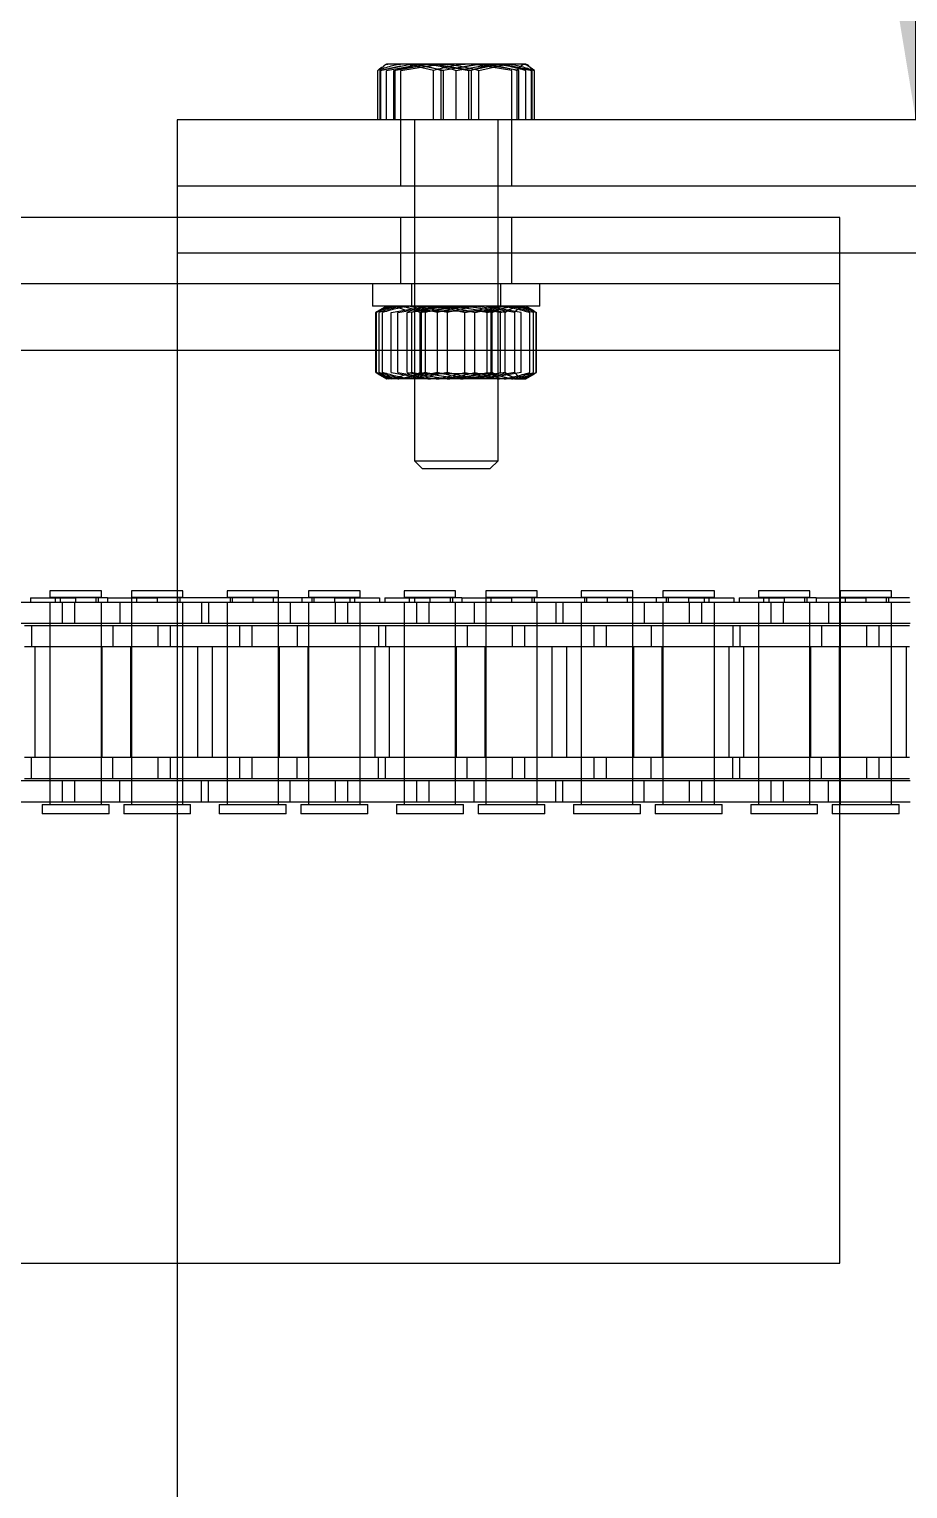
# Model space of a CAD drawing. Header units: metres. Extents: x 0 to 21025, y 0 to 14850.
# Drawn here: x 5477.4 to 5540.4, y 9245 to 9349.7 of the extents above; entities that cross this region are included whole.
import ezdxf

# ---------------------------------------------------------------- set-up
doc = ezdxf.new("R2010")
doc.units = ezdxf.units.M
doc.header["$LTSCALE"] = 25
doc.linetypes.add('HIDDEN2', pattern=[4.7625, 3.175, -1.5875])
for name, color, linetype in [('SDM', 7, 'Continuous'), ('SL4', 4, 'Continuous'), ('ST1', 7, 'HIDDEN2')]:
    doc.layers.add(name, color=color, linetype=linetype)
doc.styles.add('ROMANS', font='ROMANS.SHX')
doc.dimstyles.new('25___1-25', dxfattribs={"dimscale": 25, "dimtxt": 2.5, "dimasz": 2, "dimexe": 1.5, "dimexo": 1, "dimgap": 0.5, "dimtad": 1, "dimzin": 12, "dimtxsty": 'ROMANS', "dimcen": 0, "dimclrd": 256, "dimclre": 256, "dimclrt": 3, "dimazin": 3, "dimtfac": 1, "dimtmove": 0, "dimatfit": 0, "dimfxl": 1, "dimlwd": -1, "dimlwe": -1, "dimarcsym": 0})

msp = doc.modelspace()

# ---------------------------------------------------------------- linework, layer by layer
at = {"layer": 'SL4'}
for p, q in [((5502.559, 9346.699), (5504.742, 9347.146)), ((5503.014, 9347.146), (5502.801, 9347.023)), ((5509.652, 9347.146), (5504.742, 9347.146)), ((5506.925, 9346.699), (5509.652, 9347.146)), ((5512.924, 9347.146), (5509.652, 9347.146)), ((5513.106, 9347.093), (5513.014, 9347.146)), ((5502.402, 9346.699), (5502.523, 9346.814)), ((5502.402, 9343.146), (5502.402, 9346.699)), ((5502.559, 9343.146), (5502.559, 9346.699)), ((5506.925, 9343.146), (5506.925, 9346.699)), ((5512.38, 9343.146), (5512.38, 9346.699)), ((5513.437, 9346.745), (5513.627, 9346.699)), ((5513.469, 9343.146), (5513.469, 9346.699)), ((5513.627, 9346.699), (5513.484, 9346.795)), ((5513.627, 9343.146), (5513.627, 9346.699)), ((5488.014, 9343.146), (5488.014, 9338.384)), ((5588.014, 9343.146), (5488.014, 9343.146)), ((5588.014, 9338.384), (5488.014, 9338.384)), ((5488.014, 9338.384), (5488.014, 9336.149)), ((5505.014, 9338.384), (5505.014, 9336.149)), ((5511.014, 9336.149), (5511.014, 9338.384)), ((5535.514, 9336.149), (4210.539, 9336.149)), ((5535.514, 9326.624), (5535.514, 9336.149)), ((5535.514, 9333.621), (5540.514, 9333.621)), ((4210.539, 9326.624), (5535.514, 9326.624)), ((5535.514, 9261.149), (5535.514, 9326.624)), ((5535.532, 9309.384), (5535.532, 9308.91)), ((5539.222, 9309.384), (5535.532, 9309.384)), ((5539.222, 9308.91), (5539.222, 9309.384)), ((5535.532, 9308.91), (5539.222, 9308.91)), ((5535.532, 9308.873), (5537.377, 9308.873)), ((5540.552, 9308.541), (5535.532, 9308.541)), ((5535.901, 9308.91), (5535.901, 9308.873)), ((5537.377, 9308.873), (5537.377, 9308.541)), ((5540.514, 9308.873), (5537.377, 9308.873)), ((5538.853, 9308.873), (5538.853, 9308.91)), ((5540.552, 9307.021), (5535.514, 9307.021)), ((5540.514, 9306.869), (5535.514, 9306.869)), ((5535.532, 9307.021), (5535.532, 9306.869)), ((5539.222, 9306.869), (5539.222, 9307.021)), ((5540.514, 9305.349), (5535.514, 9305.349)), ((5540.514, 9297.419), (5535.514, 9297.419)), ((5540.514, 9295.899), (5535.514, 9295.899)), ((5540.552, 9295.747), (5535.514, 9295.747)), ((5535.532, 9295.899), (5535.532, 9295.747)), ((5539.222, 9295.747), (5539.222, 9295.899)), ((5540.552, 9294.227), (5535.514, 9294.227)), ((5535.514, 9294.042), (5539.775, 9294.042)), ((5535.532, 9294.227), (5535.532, 9294.042)), ((5539.222, 9294.042), (5539.222, 9294.227)), ((5539.775, 9293.384), (5539.775, 9294.042)), ((5539.775, 9293.384), (5535.514, 9293.384)), ((4210.539, 9261.149), (5535.514, 9261.149)), ((5488.014, 9261.149), (5488.014, 9121.619))]:
    msp.add_line(p, q, dxfattribs=at)
for points, knots in [([(5504.742, 9347.146), (5504.794, 9347.146), (5505.531, 9347.139), (5506.253, 9346.911), (5506.925, 9346.699)], [0, 0, 0, 0, 0.0702006, 1, 1, 1, 1]), ([(5509.652, 9347.146), (5509.717, 9347.146), (5510.638, 9347.139), (5511.54, 9346.911), (5512.38, 9346.699)], [0, 0, 0, 0, 0.0702006, 1, 1, 1, 1]), ([(5512.38, 9346.699), (5512.518, 9346.882), (5512.697, 9347.12), (5512.882, 9347.141), (5512.924, 9347.146)], [0, 0, 0, 0, 0.7681507, 1, 1, 1, 1]), ([(5512.924, 9347.146), (5513.07, 9347.09), (5513.254, 9347.018), (5513.432, 9346.755), (5513.469, 9346.699)], [0, 0, 0, 0, 0.7889992, 1, 1, 1, 1])]:
    msp.add_open_spline(points, degree=3, knots=knots, dxfattribs=at)
at = {"layer": 'ST1'}
for p, q in [((5504.009, 9346.996), (5502.62, 9346.699)), ((5503.014, 9346.699), (5505.514, 9347.146)), ((5503.014, 9347.146), (5503.104, 9347.146)), ((5504.742, 9347.146), (5503.023, 9347.146)), ((5503.535, 9346.699), (5505.581, 9347.038)), ((5504.035, 9346.699), (5506.842, 9347.146)), ((5506.38, 9346.699), (5504.391, 9347.146)), ((5507.099, 9346.699), (5505.158, 9347.086)), ((5509.104, 9346.699), (5506.376, 9347.146)), ((5506.824, 9347.073), (5508.93, 9346.699)), ((5509.205, 9347.073), (5507.099, 9346.699)), ((5508.014, 9346.699), (5510.514, 9347.146)), ((5508.93, 9346.699), (5510.87, 9347.086)), ((5511.993, 9346.699), (5509.187, 9347.146)), ((5509.648, 9346.699), (5511.637, 9347.146)), ((5512.493, 9346.699), (5510.447, 9347.038)), ((5513.469, 9346.699), (5511.286, 9347.146)), ((5512.019, 9346.996), (5513.409, 9346.699)), ((5513.014, 9347.146), (5512.924, 9347.146)), ((5513.058, 9347.12), (5512.951, 9347.146)), ((5513.227, 9347.023), (5513.106, 9347.093)), ((5513.484, 9346.795), (5513.217, 9346.975)), ((5502.62, 9343.146), (5502.62, 9346.699)), ((5503.014, 9343.146), (5503.014, 9346.699)), ((5503.535, 9343.146), (5503.535, 9346.699)), ((5503.649, 9343.146), (5503.649, 9346.699)), ((5504.035, 9343.146), (5504.035, 9346.699)), ((5506.38, 9343.146), (5506.38, 9346.699)), ((5507.099, 9343.146), (5507.099, 9346.699)), ((5508.014, 9343.146), (5508.014, 9346.699)), ((5508.93, 9343.146), (5508.93, 9346.699)), ((5509.104, 9343.146), (5509.104, 9346.699)), ((5509.648, 9343.146), (5509.648, 9346.699)), ((5511.993, 9343.146), (5511.993, 9346.699)), ((5512.493, 9343.146), (5512.493, 9346.699)), ((5513.014, 9343.146), (5513.014, 9346.699)), ((5513.409, 9343.146), (5513.409, 9346.699)), ((5504.014, 9343.146), (5504.014, 9338.384)), ((5505.014, 9343.146), (5505.014, 9338.384)), ((5511.014, 9338.384), (5511.014, 9343.146)), ((5512.014, 9338.384), (5512.014, 9343.146)), ((5488.014, 9336.149), (5488.014, 9333.621)), ((5504.014, 9336.149), (5504.014, 9331.386)), ((5505.014, 9336.149), (5505.014, 9318.701)), ((5511.014, 9318.701), (5511.014, 9336.149)), ((5512.014, 9331.386), (5512.014, 9336.149)), ((5488.014, 9333.621), (5588.014, 9333.621)), ((5488.014, 9333.621), (5488.014, 9261.149)), ((5488.014, 9333.621), (5535.514, 9333.621)), ((5535.514, 9331.386), (4210.539, 9331.386)), ((5502.014, 9331.386), (5502.014, 9329.786)), ((5504.814, 9331.386), (5504.814, 9329.786)), ((5511.214, 9329.786), (5511.214, 9331.386)), ((5514.014, 9329.786), (5514.014, 9331.386)), ((5514.014, 9329.786), (5502.014, 9329.786)), ((5502.251, 9325.033), (5502.251, 9329.339)), ((5502.29, 9325.033), (5502.29, 9329.339)), ((5503.014, 9329.786), (5502.403, 9329.433)), ((5502.481, 9325.033), (5502.481, 9329.339)), ((5502.736, 9325.033), (5502.736, 9329.339)), ((5503.348, 9329.339), (5505.987, 9329.786)), ((5503.348, 9325.033), (5503.348, 9329.339)), ((5504.836, 9329.339), (5503.543, 9329.786)), ((5503.819, 9329.339), (5506.586, 9329.786)), ((5503.819, 9325.033), (5503.819, 9329.339)), ((5505.803, 9329.339), (5504.046, 9329.786)), ((5504.501, 9329.339), (5507.363, 9329.786)), ((5504.501, 9325.033), (5504.501, 9329.339)), ((5506.676, 9329.339), (5504.579, 9329.786)), ((5504.836, 9325.033), (5504.836, 9329.339)), ((5505.014, 9329.786), (5505.514, 9329.436)), ((5507.402, 9329.339), (5505.069, 9329.786)), ((5505.429, 9329.339), (5508.311, 9329.786)), ((5505.429, 9325.033), (5505.429, 9329.339)), ((5510.101, 9329.436), (5505.514, 9329.436)), ((5505.514, 9329.436), (5505.514, 9324.962)), ((5505.803, 9325.033), (5505.803, 9329.339)), ((5506.676, 9325.033), (5506.676, 9329.339)), ((5507.402, 9325.033), (5507.402, 9329.339)), ((5510.599, 9329.339), (5507.718, 9329.786)), ((5508.626, 9329.339), (5510.959, 9329.786)), ((5508.626, 9325.033), (5508.626, 9329.339)), ((5511.527, 9329.339), (5508.665, 9329.786)), ((5509.352, 9329.339), (5511.45, 9329.786)), ((5509.352, 9325.033), (5509.352, 9329.339)), ((5512.209, 9329.339), (5509.443, 9329.786)), ((5512.68, 9329.339), (5510.041, 9329.786)), ((5510.514, 9329.436), (5510.101, 9329.436)), ((5510.226, 9329.339), (5511.982, 9329.786)), ((5510.226, 9325.033), (5510.226, 9329.339)), ((5510.514, 9329.436), (5511.014, 9329.786)), ((5510.514, 9324.962), (5510.514, 9329.436)), ((5510.599, 9325.033), (5510.599, 9329.339)), ((5511.192, 9329.339), (5512.485, 9329.786)), ((5511.192, 9325.033), (5511.192, 9329.339)), ((5511.527, 9325.033), (5511.527, 9329.339)), ((5512.209, 9325.033), (5512.209, 9329.339)), ((5512.68, 9325.033), (5512.68, 9329.339)), ((5513.625, 9329.433), (5513.014, 9329.786)), ((5513.292, 9325.033), (5513.292, 9329.339)), ((5513.547, 9325.033), (5513.547, 9329.339)), ((5513.739, 9325.033), (5513.739, 9329.339)), ((5513.777, 9325.033), (5513.777, 9329.339)), ((4210.539, 9326.624), (5535.514, 9326.624)), ((5503.348, 9325.033), (5505.987, 9324.586)), ((5504.836, 9325.033), (5503.543, 9324.586)), ((5503.819, 9325.033), (5506.586, 9324.586)), ((5505.803, 9325.033), (5504.046, 9324.586)), ((5504.501, 9325.033), (5507.363, 9324.586)), ((5506.676, 9325.033), (5504.579, 9324.586)), ((5507.402, 9325.033), (5505.069, 9324.586)), ((5505.429, 9325.033), (5508.311, 9324.586)), ((5510.599, 9325.033), (5507.718, 9324.586)), ((5508.626, 9325.033), (5510.959, 9324.586)), ((5511.527, 9325.033), (5508.665, 9324.586)), ((5509.352, 9325.033), (5511.45, 9324.586)), ((5512.209, 9325.033), (5509.443, 9324.586)), ((5512.68, 9325.033), (5510.041, 9324.586)), ((5510.226, 9325.033), (5511.982, 9324.586)), ((5511.192, 9325.033), (5512.485, 9324.586)), ((5513.608, 9324.97), (5513.777, 9325.033)), ((5502.403, 9324.939), (5503.014, 9324.586)), ((5502.599, 9324.834), (5503.396, 9324.586)), ((5502.88, 9324.725), (5503.15, 9324.586)), ((5502.986, 9324.649), (5503.042, 9324.586)), ((5503.014, 9324.586), (5503.042, 9324.586)), ((5503.543, 9324.586), (5503.014, 9324.586)), ((5507.718, 9324.586), (5503.543, 9324.586)), ((5505.514, 9324.962), (5505.014, 9324.611)), ((5505.014, 9324.611), (5510.519, 9324.611)), ((5505.014, 9324.611), (5505.014, 9324.586)), ((5505.514, 9324.962), (5510.514, 9324.962)), ((5512.188, 9324.586), (5507.718, 9324.586)), ((5511.014, 9324.611), (5510.514, 9324.962)), ((5510.519, 9324.611), (5511.014, 9324.611)), ((5511.014, 9324.586), (5511.014, 9324.611)), ((5512.188, 9324.586), (5513.014, 9324.586)), ((5512.986, 9324.586), (5513.042, 9324.61)), ((5513.014, 9324.586), (5513.625, 9324.939)), ((5505.014, 9318.701), (5511.014, 9318.701)), ((5505.014, 9318.701), (5505.569, 9318.146)), ((5505.569, 9318.146), (5510.46, 9318.146)), ((5510.46, 9318.146), (5511.014, 9318.701)), ((5482.574, 9309.384), (5478.884, 9309.384)), ((5478.884, 9309.384), (5478.884, 9308.91)), ((5482.574, 9308.91), (5482.574, 9309.384)), ((5488.422, 9309.384), (5484.732, 9309.384)), ((5484.732, 9309.384), (5484.732, 9308.91)), ((5488.422, 9308.91), (5488.422, 9309.384)), ((5495.274, 9309.384), (5491.584, 9309.384)), ((5491.584, 9309.384), (5491.584, 9308.91)), ((5495.274, 9308.91), (5495.274, 9309.384)), ((5501.122, 9309.384), (5497.432, 9309.384)), ((5497.432, 9309.384), (5497.432, 9308.91)), ((5501.122, 9308.91), (5501.122, 9309.384)), ((5507.974, 9309.384), (5504.284, 9309.384)), ((5504.284, 9309.384), (5504.284, 9308.91)), ((5507.974, 9308.91), (5507.974, 9309.384)), ((5513.822, 9309.384), (5510.132, 9309.384)), ((5510.132, 9309.384), (5510.132, 9308.91)), ((5513.822, 9308.91), (5513.822, 9309.384)), ((5520.674, 9309.384), (5516.984, 9309.384)), ((5516.984, 9309.384), (5516.984, 9308.91)), ((5520.674, 9308.91), (5520.674, 9309.384)), ((5526.522, 9309.384), (5522.832, 9309.384)), ((5522.832, 9309.384), (5522.832, 9308.91)), ((5526.522, 9308.91), (5526.522, 9309.384)), ((5533.374, 9309.384), (5529.684, 9309.384)), ((5529.684, 9309.384), (5529.684, 9308.91)), ((5533.374, 9308.91), (5533.374, 9309.384)), ((5479.797, 9308.541), (5470.702, 9308.541)), ((5477.498, 9308.873), (5477.498, 9308.541)), ((5477.498, 9308.873), (5480.729, 9308.873)), ((5478.884, 9308.91), (5482.574, 9308.91)), ((5478.884, 9308.541), (5478.884, 9307.021)), ((5478.884, 9308.541), (5478.884, 9294.042)), ((5479.253, 9308.91), (5479.253, 9308.541)), ((5479.622, 9308.873), (5479.622, 9308.541)), ((5480.657, 9308.541), (5479.797, 9308.541)), ((5479.797, 9307.021), (5479.797, 9308.541)), ((5489.752, 9308.541), (5480.657, 9308.541)), ((5480.657, 9308.541), (5480.657, 9307.021)), ((5480.729, 9308.873), (5480.729, 9308.541)), ((5483.025, 9308.873), (5480.729, 9308.873)), ((5482.205, 9308.541), (5482.205, 9308.91)), ((5482.348, 9308.873), (5482.348, 9308.541)), ((5482.574, 9307.021), (5482.574, 9308.541)), ((5482.574, 9294.042), (5482.574, 9308.541)), ((5483.025, 9308.873), (5486.577, 9308.873)), ((5483.025, 9308.873), (5483.025, 9308.541)), ((5483.904, 9308.541), (5483.904, 9307.021)), ((5484.732, 9308.91), (5488.422, 9308.91)), ((5484.732, 9308.873), (5484.732, 9307.021)), ((5484.732, 9308.541), (5484.732, 9294.042)), ((5485.101, 9308.91), (5485.101, 9308.541)), ((5486.577, 9308.873), (5486.577, 9308.541)), ((5499.277, 9308.873), (5486.577, 9308.873)), ((5488.053, 9308.541), (5488.053, 9308.91)), ((5488.196, 9308.873), (5488.196, 9308.541)), ((5488.422, 9307.021), (5488.422, 9308.541)), ((5488.422, 9294.042), (5488.422, 9308.541)), ((5489.752, 9308.541), (5489.752, 9307.021)), ((5496.102, 9308.541), (5489.752, 9308.541)), ((5490.254, 9308.541), (5490.254, 9307.021)), ((5491.584, 9308.91), (5495.274, 9308.91)), ((5491.584, 9308.541), (5491.584, 9307.021)), ((5491.584, 9308.541), (5491.584, 9294.042)), ((5491.81, 9308.873), (5491.81, 9308.541)), ((5491.953, 9308.91), (5491.953, 9308.541)), ((5493.429, 9308.873), (5493.429, 9308.541)), ((5494.905, 9308.541), (5494.905, 9308.91)), ((5495.274, 9307.021), (5495.274, 9308.873)), ((5495.274, 9294.042), (5495.274, 9308.541)), ((5496.102, 9308.541), (5496.102, 9307.021)), ((5505.197, 9308.541), (5496.102, 9308.541)), ((5496.981, 9308.541), (5496.981, 9308.873)), ((5497.432, 9308.91), (5501.122, 9308.91)), ((5497.432, 9308.541), (5497.432, 9307.021)), ((5497.432, 9308.541), (5497.432, 9294.042)), ((5497.658, 9308.873), (5497.658, 9308.541)), ((5497.801, 9308.91), (5497.801, 9308.541)), ((5499.277, 9308.873), (5499.277, 9308.541)), ((5499.277, 9308.873), (5502.508, 9308.873)), ((5499.349, 9307.021), (5499.349, 9308.541)), ((5500.209, 9308.541), (5500.209, 9307.021)), ((5500.384, 9308.873), (5500.384, 9308.541)), ((5500.753, 9308.541), (5500.753, 9308.91)), ((5501.122, 9307.021), (5501.122, 9308.541)), ((5501.122, 9294.042), (5501.122, 9308.541)), ((5502.508, 9308.873), (5502.508, 9308.541)), ((5502.898, 9308.873), (5502.898, 9308.541)), ((5502.898, 9308.873), (5506.129, 9308.873)), ((5504.284, 9308.91), (5507.974, 9308.91)), ((5504.284, 9308.541), (5504.284, 9307.021)), ((5504.284, 9308.541), (5504.284, 9294.042)), ((5504.653, 9308.91), (5504.653, 9308.541)), ((5505.022, 9308.873), (5505.022, 9308.541)), ((5506.057, 9308.541), (5505.197, 9308.541)), ((5505.197, 9307.021), (5505.197, 9308.541)), ((5515.152, 9308.541), (5506.057, 9308.541)), ((5506.057, 9308.541), (5506.057, 9307.021)), ((5506.129, 9308.873), (5506.129, 9308.541)), ((5508.425, 9308.873), (5506.129, 9308.873)), ((5507.605, 9308.541), (5507.605, 9308.91)), ((5507.748, 9308.873), (5507.748, 9308.541)), ((5507.974, 9307.021), (5507.974, 9308.541)), ((5507.974, 9294.042), (5507.974, 9308.541)), ((5508.425, 9308.873), (5511.977, 9308.873)), ((5508.425, 9308.873), (5508.425, 9308.541)), ((5509.304, 9308.541), (5509.304, 9307.021)), ((5510.132, 9308.91), (5513.822, 9308.91)), ((5510.132, 9308.873), (5510.132, 9307.021)), ((5510.132, 9308.541), (5510.132, 9294.042)), ((5510.501, 9308.91), (5510.501, 9308.541)), ((5511.977, 9308.873), (5511.977, 9308.541)), ((5524.677, 9308.873), (5511.977, 9308.873)), ((5513.453, 9308.541), (5513.453, 9308.91)), ((5513.596, 9308.873), (5513.596, 9308.541)), ((5513.822, 9307.021), (5513.822, 9308.541)), ((5513.822, 9294.042), (5513.822, 9308.541)), ((5515.152, 9308.541), (5515.152, 9307.021)), ((5521.502, 9308.541), (5515.152, 9308.541)), ((5515.654, 9308.541), (5515.654, 9307.021)), ((5516.984, 9308.91), (5520.674, 9308.91)), ((5516.984, 9308.541), (5516.984, 9307.021)), ((5516.984, 9308.541), (5516.984, 9294.042)), ((5517.21, 9308.873), (5517.21, 9308.541)), ((5517.353, 9308.91), (5517.353, 9308.541)), ((5518.829, 9308.873), (5518.829, 9308.541)), ((5520.305, 9308.541), (5520.305, 9308.91)), ((5520.674, 9307.021), (5520.674, 9308.873)), ((5520.674, 9294.042), (5520.674, 9308.541)), ((5521.502, 9308.541), (5521.502, 9307.021)), ((5530.597, 9308.541), (5521.502, 9308.541)), ((5522.381, 9308.541), (5522.381, 9308.873)), ((5522.832, 9308.91), (5526.522, 9308.91)), ((5522.832, 9308.541), (5522.832, 9307.021)), ((5522.832, 9308.541), (5522.832, 9294.042)), ((5523.058, 9308.873), (5523.058, 9308.541)), ((5523.201, 9308.91), (5523.201, 9308.541)), ((5524.677, 9308.873), (5524.677, 9308.541)), ((5524.677, 9308.873), (5527.908, 9308.873)), ((5524.749, 9307.021), (5524.749, 9308.541)), ((5525.609, 9308.541), (5525.609, 9307.021)), ((5525.784, 9308.873), (5525.784, 9308.541)), ((5526.153, 9308.541), (5526.153, 9308.91)), ((5526.522, 9307.021), (5526.522, 9308.541)), ((5526.522, 9294.042), (5526.522, 9308.541)), ((5527.908, 9308.873), (5527.908, 9308.541)), ((5528.298, 9308.873), (5528.298, 9308.541)), ((5528.298, 9308.873), (5531.529, 9308.873)), ((5529.684, 9308.91), (5533.374, 9308.91)), ((5529.684, 9308.541), (5529.684, 9307.021)), ((5529.684, 9308.541), (5529.684, 9294.042)), ((5530.053, 9308.91), (5530.053, 9308.541)), ((5530.422, 9308.873), (5530.422, 9308.541)), ((5531.457, 9308.541), (5530.597, 9308.541)), ((5530.597, 9307.021), (5530.597, 9308.541)), ((5535.532, 9308.541), (5531.457, 9308.541)), ((5531.457, 9308.541), (5531.457, 9307.021)), ((5531.529, 9308.873), (5531.529, 9308.541)), ((5533.825, 9308.873), (5531.529, 9308.873)), ((5533.005, 9308.541), (5533.005, 9308.91)), ((5533.148, 9308.873), (5533.148, 9308.541)), ((5533.374, 9307.021), (5533.374, 9308.541)), ((5533.374, 9294.042), (5533.374, 9308.541)), ((5533.825, 9308.873), (5535.532, 9308.873)), ((5533.825, 9308.873), (5533.825, 9308.541)), ((5534.704, 9308.541), (5534.704, 9307.021)), ((5535.532, 9308.873), (5535.532, 9307.021)), ((5535.532, 9308.541), (5535.532, 9307.021)), ((5535.901, 9308.873), (5535.901, 9308.541)), ((5538.853, 9308.541), (5538.853, 9308.873)), ((5538.996, 9308.873), (5538.996, 9308.541)), ((5539.222, 9307.021), (5539.222, 9308.541)), ((5539.222, 9307.021), (5539.222, 9308.541)), ((5479.797, 9307.021), (5470.702, 9307.021)), ((5483.402, 9306.869), (5477.052, 9306.869)), ((5477.554, 9306.869), (5477.554, 9305.349)), ((5478.884, 9306.869), (5478.884, 9305.349)), ((5480.657, 9307.021), (5479.797, 9307.021)), ((5489.752, 9307.021), (5480.657, 9307.021)), ((5482.574, 9305.349), (5482.574, 9306.869)), ((5483.402, 9306.869), (5483.402, 9305.349)), ((5492.497, 9306.869), (5483.402, 9306.869)), ((5484.732, 9306.869), (5484.732, 9305.349)), ((5486.649, 9305.349), (5486.649, 9306.869)), ((5487.509, 9306.869), (5487.509, 9305.349)), ((5488.422, 9305.349), (5488.422, 9306.869)), ((5496.102, 9307.021), (5489.752, 9307.021)), ((5491.584, 9306.869), (5491.584, 9305.349)), ((5493.357, 9306.869), (5492.497, 9306.869)), ((5492.497, 9305.349), (5492.497, 9306.869)), ((5502.452, 9306.869), (5493.357, 9306.869)), ((5493.357, 9306.869), (5493.357, 9305.349)), ((5495.274, 9305.349), (5495.274, 9306.869)), ((5505.197, 9307.021), (5496.102, 9307.021)), ((5496.604, 9306.869), (5496.604, 9305.349)), ((5497.432, 9306.869), (5497.432, 9305.349)), ((5501.122, 9305.349), (5501.122, 9306.869)), ((5502.452, 9306.869), (5502.452, 9305.349)), ((5508.802, 9306.869), (5502.452, 9306.869)), ((5502.954, 9306.869), (5502.954, 9305.349)), ((5504.284, 9306.869), (5504.284, 9305.349)), ((5506.057, 9307.021), (5505.197, 9307.021)), ((5515.152, 9307.021), (5506.057, 9307.021)), ((5507.974, 9305.349), (5507.974, 9306.869)), ((5508.802, 9306.869), (5508.802, 9305.349)), ((5517.897, 9306.869), (5508.802, 9306.869)), ((5510.132, 9306.869), (5510.132, 9305.349)), ((5512.049, 9305.349), (5512.049, 9306.869)), ((5512.909, 9306.869), (5512.909, 9305.349)), ((5513.822, 9305.349), (5513.822, 9306.869)), ((5521.502, 9307.021), (5515.152, 9307.021)), ((5516.984, 9306.869), (5516.984, 9305.349)), ((5518.757, 9306.869), (5517.897, 9306.869)), ((5517.897, 9305.349), (5517.897, 9306.869)), ((5527.852, 9306.869), (5518.757, 9306.869)), ((5518.757, 9306.869), (5518.757, 9305.349)), ((5520.674, 9305.349), (5520.674, 9306.869)), ((5530.597, 9307.021), (5521.502, 9307.021)), ((5522.004, 9306.869), (5522.004, 9305.349)), ((5522.832, 9306.869), (5522.832, 9305.349)), ((5526.522, 9305.349), (5526.522, 9306.869)), ((5527.852, 9306.869), (5527.852, 9305.349)), ((5534.202, 9306.869), (5527.852, 9306.869)), ((5528.354, 9306.869), (5528.354, 9305.349)), ((5529.684, 9306.869), (5529.684, 9305.349)), ((5531.457, 9307.021), (5530.597, 9307.021)), ((5535.514, 9307.021), (5531.457, 9307.021)), ((5533.374, 9305.349), (5533.374, 9306.869)), ((5534.202, 9306.869), (5534.202, 9305.349)), ((5535.514, 9306.869), (5534.202, 9306.869)), ((5535.532, 9306.869), (5535.532, 9295.899)), ((5535.532, 9306.869), (5535.532, 9305.349)), ((5537.449, 9305.349), (5537.449, 9306.869)), ((5538.309, 9306.869), (5538.309, 9305.349)), ((5539.222, 9295.899), (5539.222, 9306.869)), ((5539.222, 9305.349), (5539.222, 9306.869)), ((5483.402, 9305.349), (5477.052, 9305.349)), ((5477.837, 9297.419), (5477.837, 9305.349)), ((5478.884, 9305.349), (5478.884, 9297.419)), ((5482.574, 9297.419), (5482.574, 9305.349)), ((5482.617, 9305.349), (5482.617, 9297.419)), ((5492.497, 9305.349), (5483.402, 9305.349)), ((5484.689, 9297.419), (5484.689, 9305.349)), ((5484.732, 9305.349), (5484.732, 9297.419)), ((5488.422, 9297.419), (5488.422, 9305.349)), ((5489.469, 9305.349), (5489.469, 9297.419)), ((5490.537, 9297.419), (5490.537, 9305.349)), ((5491.584, 9305.349), (5491.584, 9297.419)), ((5493.357, 9305.349), (5492.497, 9305.349)), ((5502.452, 9305.349), (5493.357, 9305.349)), ((5495.274, 9297.419), (5495.274, 9305.349)), ((5495.317, 9305.349), (5495.317, 9297.419)), ((5497.389, 9297.419), (5497.389, 9305.349)), ((5497.432, 9305.349), (5497.432, 9297.419)), ((5501.122, 9297.419), (5501.122, 9305.349)), ((5502.169, 9305.349), (5502.169, 9297.419)), ((5508.802, 9305.349), (5502.452, 9305.349)), ((5503.237, 9297.419), (5503.237, 9305.349)), ((5504.284, 9305.349), (5504.284, 9297.419)), ((5507.974, 9297.419), (5507.974, 9305.349)), ((5508.017, 9305.349), (5508.017, 9297.419)), ((5517.897, 9305.349), (5508.802, 9305.349)), ((5510.089, 9297.419), (5510.089, 9305.349)), ((5510.132, 9305.349), (5510.132, 9297.419)), ((5513.822, 9297.419), (5513.822, 9305.349)), ((5514.869, 9305.349), (5514.869, 9297.419)), ((5515.937, 9297.419), (5515.937, 9305.349)), ((5516.984, 9305.349), (5516.984, 9297.419)), ((5518.757, 9305.349), (5517.897, 9305.349)), ((5527.852, 9305.349), (5518.757, 9305.349)), ((5520.674, 9297.419), (5520.674, 9305.349)), ((5520.717, 9305.349), (5520.717, 9297.419)), ((5522.789, 9297.419), (5522.789, 9305.349)), ((5522.832, 9305.349), (5522.832, 9297.419)), ((5526.522, 9297.419), (5526.522, 9305.349)), ((5527.569, 9305.349), (5527.569, 9297.419)), ((5534.202, 9305.349), (5527.852, 9305.349)), ((5528.637, 9297.419), (5528.637, 9305.349)), ((5529.684, 9305.349), (5529.684, 9297.419)), ((5533.374, 9297.419), (5533.374, 9305.349)), ((5533.417, 9305.349), (5533.417, 9297.419)), ((5535.514, 9305.349), (5534.202, 9305.349)), ((5535.489, 9297.419), (5535.489, 9305.349)), ((5535.532, 9305.349), (5535.532, 9297.419)), ((5539.222, 9297.419), (5539.222, 9305.349)), ((5540.269, 9305.349), (5540.269, 9297.419)), ((5483.402, 9297.419), (5477.052, 9297.419)), ((5477.554, 9295.899), (5477.554, 9297.419)), ((5478.884, 9297.419), (5478.884, 9295.899)), ((5482.574, 9295.899), (5482.574, 9297.419)), ((5483.402, 9295.899), (5483.402, 9297.419)), ((5492.497, 9297.419), (5483.402, 9297.419)), ((5484.732, 9297.419), (5484.732, 9295.899)), ((5486.649, 9295.899), (5486.649, 9297.419)), ((5487.509, 9297.419), (5487.509, 9295.899)), ((5488.422, 9295.899), (5488.422, 9297.419)), ((5491.584, 9297.419), (5491.584, 9295.899)), ((5493.357, 9297.419), (5492.497, 9297.419)), ((5492.497, 9295.899), (5492.497, 9297.419)), ((5502.452, 9297.419), (5493.357, 9297.419)), ((5493.357, 9297.419), (5493.357, 9295.899)), ((5495.274, 9295.899), (5495.274, 9297.419)), ((5496.604, 9295.899), (5496.604, 9297.419)), ((5497.432, 9297.419), (5497.432, 9295.899)), ((5501.122, 9295.899), (5501.122, 9297.419)), ((5502.452, 9295.899), (5502.452, 9297.419)), ((5508.802, 9297.419), (5502.452, 9297.419)), ((5502.954, 9295.899), (5502.954, 9297.419)), ((5504.284, 9297.419), (5504.284, 9295.899)), ((5507.974, 9295.899), (5507.974, 9297.419)), ((5508.802, 9295.899), (5508.802, 9297.419)), ((5517.897, 9297.419), (5508.802, 9297.419)), ((5510.132, 9297.419), (5510.132, 9295.899)), ((5512.049, 9295.899), (5512.049, 9297.419)), ((5512.909, 9297.419), (5512.909, 9295.899)), ((5513.822, 9295.899), (5513.822, 9297.419)), ((5516.984, 9297.419), (5516.984, 9295.899)), ((5518.757, 9297.419), (5517.897, 9297.419)), ((5517.897, 9295.899), (5517.897, 9297.419)), ((5527.852, 9297.419), (5518.757, 9297.419)), ((5518.757, 9297.419), (5518.757, 9295.899)), ((5520.674, 9295.899), (5520.674, 9297.419)), ((5522.004, 9295.899), (5522.004, 9297.419)), ((5522.832, 9297.419), (5522.832, 9295.899)), ((5526.522, 9295.899), (5526.522, 9297.419)), ((5527.852, 9295.899), (5527.852, 9297.419)), ((5534.202, 9297.419), (5527.852, 9297.419)), ((5528.354, 9295.899), (5528.354, 9297.419)), ((5529.684, 9297.419), (5529.684, 9295.899)), ((5533.374, 9295.899), (5533.374, 9297.419)), ((5534.202, 9295.899), (5534.202, 9297.419)), ((5535.514, 9297.419), (5534.202, 9297.419)), ((5535.532, 9297.419), (5535.532, 9295.899)), ((5537.449, 9295.899), (5537.449, 9297.419)), ((5538.309, 9297.419), (5538.309, 9295.899)), ((5539.222, 9295.899), (5539.222, 9297.419)), ((5479.797, 9295.747), (5470.702, 9295.747)), ((5483.402, 9295.899), (5477.052, 9295.899)), ((5478.884, 9295.747), (5478.884, 9294.227)), ((5480.657, 9295.747), (5479.797, 9295.747)), ((5479.797, 9294.227), (5479.797, 9295.747)), ((5489.752, 9295.747), (5480.657, 9295.747)), ((5480.657, 9295.747), (5480.657, 9294.227)), ((5482.574, 9294.227), (5482.574, 9295.747)), ((5492.497, 9295.899), (5483.402, 9295.899)), ((5483.904, 9294.227), (5483.904, 9295.747)), ((5484.732, 9295.747), (5484.732, 9294.227)), ((5488.422, 9294.227), (5488.422, 9295.747)), ((5489.752, 9294.227), (5489.752, 9295.747)), ((5496.102, 9295.747), (5489.752, 9295.747)), ((5490.254, 9294.227), (5490.254, 9295.747)), ((5491.584, 9295.747), (5491.584, 9294.227)), ((5493.357, 9295.899), (5492.497, 9295.899)), ((5502.452, 9295.899), (5493.357, 9295.899)), ((5495.274, 9294.227), (5495.274, 9295.747)), ((5496.102, 9294.227), (5496.102, 9295.747)), ((5505.197, 9295.747), (5496.102, 9295.747)), ((5497.432, 9295.747), (5497.432, 9294.227)), ((5499.349, 9294.227), (5499.349, 9295.747)), ((5500.209, 9295.747), (5500.209, 9294.227)), ((5501.122, 9294.227), (5501.122, 9295.747)), ((5508.802, 9295.899), (5502.452, 9295.899)), ((5504.284, 9295.747), (5504.284, 9294.227)), ((5506.057, 9295.747), (5505.197, 9295.747)), ((5505.197, 9294.227), (5505.197, 9295.747)), ((5515.152, 9295.747), (5506.057, 9295.747)), ((5506.057, 9295.747), (5506.057, 9294.227)), ((5507.974, 9294.227), (5507.974, 9295.747)), ((5517.897, 9295.899), (5508.802, 9295.899)), ((5509.304, 9294.227), (5509.304, 9295.747)), ((5510.132, 9295.747), (5510.132, 9294.227)), ((5513.822, 9294.227), (5513.822, 9295.747)), ((5515.152, 9294.227), (5515.152, 9295.747)), ((5521.502, 9295.747), (5515.152, 9295.747)), ((5515.654, 9294.227), (5515.654, 9295.747)), ((5516.984, 9295.747), (5516.984, 9294.227)), ((5518.757, 9295.899), (5517.897, 9295.899)), ((5527.852, 9295.899), (5518.757, 9295.899)), ((5520.674, 9294.227), (5520.674, 9295.747)), ((5521.502, 9294.227), (5521.502, 9295.747)), ((5530.597, 9295.747), (5521.502, 9295.747)), ((5522.832, 9295.747), (5522.832, 9294.227)), ((5524.749, 9294.227), (5524.749, 9295.747)), ((5525.609, 9295.747), (5525.609, 9294.227)), ((5526.522, 9294.227), (5526.522, 9295.747)), ((5534.202, 9295.899), (5527.852, 9295.899)), ((5529.684, 9295.747), (5529.684, 9294.227)), ((5531.457, 9295.747), (5530.597, 9295.747)), ((5530.597, 9294.227), (5530.597, 9295.747)), ((5535.514, 9295.747), (5531.457, 9295.747)), ((5531.457, 9295.747), (5531.457, 9294.227)), ((5533.374, 9294.227), (5533.374, 9295.747)), ((5535.514, 9295.899), (5534.202, 9295.899)), ((5534.704, 9294.227), (5534.704, 9295.747)), ((5535.532, 9295.747), (5535.532, 9294.227)), ((5535.532, 9295.747), (5535.532, 9294.227)), ((5539.222, 9294.227), (5539.222, 9295.747)), ((5539.222, 9294.227), (5539.222, 9295.747)), ((5479.797, 9294.227), (5470.702, 9294.227)), ((5478.33, 9294.042), (5483.127, 9294.042)), ((5478.33, 9294.042), (5478.33, 9293.384)), ((5480.657, 9294.227), (5479.797, 9294.227)), ((5489.752, 9294.227), (5480.657, 9294.227)), ((5483.127, 9293.384), (5483.127, 9294.042)), ((5484.178, 9294.042), (5488.975, 9294.042)), ((5484.178, 9294.042), (5484.178, 9293.384)), ((5488.975, 9293.384), (5488.975, 9294.042)), ((5496.102, 9294.227), (5489.752, 9294.227)), ((5491.03, 9294.042), (5495.827, 9294.042)), ((5491.03, 9294.042), (5491.03, 9293.384)), ((5495.827, 9293.384), (5495.827, 9294.042)), ((5505.197, 9294.227), (5496.102, 9294.227)), ((5496.878, 9294.042), (5501.675, 9294.042)), ((5496.878, 9294.042), (5496.878, 9293.384)), ((5501.675, 9293.384), (5501.675, 9294.042)), ((5503.73, 9294.042), (5508.527, 9294.042)), ((5503.73, 9294.042), (5503.73, 9293.384)), ((5506.057, 9294.227), (5505.197, 9294.227)), ((5515.152, 9294.227), (5506.057, 9294.227)), ((5508.527, 9293.384), (5508.527, 9294.042)), ((5509.578, 9294.042), (5514.375, 9294.042)), ((5509.578, 9294.042), (5509.578, 9293.384)), ((5514.375, 9293.384), (5514.375, 9294.042)), ((5521.502, 9294.227), (5515.152, 9294.227)), ((5516.43, 9294.042), (5521.227, 9294.042)), ((5516.43, 9294.042), (5516.43, 9293.384)), ((5521.227, 9293.384), (5521.227, 9294.042)), ((5530.597, 9294.227), (5521.502, 9294.227)), ((5522.278, 9294.042), (5527.075, 9294.042)), ((5522.278, 9294.042), (5522.278, 9293.384)), ((5527.075, 9293.384), (5527.075, 9294.042)), ((5529.13, 9294.042), (5533.927, 9294.042)), ((5529.13, 9294.042), (5529.13, 9293.384)), ((5531.457, 9294.227), (5530.597, 9294.227)), ((5535.514, 9294.227), (5531.457, 9294.227)), ((5533.927, 9293.384), (5533.927, 9294.042)), ((5534.978, 9294.042), (5535.514, 9294.042)), ((5534.978, 9294.042), (5534.978, 9293.384)), ((5483.127, 9293.384), (5478.33, 9293.384)), ((5488.975, 9293.384), (5484.178, 9293.384)), ((5495.827, 9293.384), (5491.03, 9293.384)), ((5501.675, 9293.384), (5496.878, 9293.384)), ((5508.527, 9293.384), (5503.73, 9293.384)), ((5514.375, 9293.384), (5509.578, 9293.384)), ((5521.227, 9293.384), (5516.43, 9293.384)), ((5527.075, 9293.384), (5522.278, 9293.384)), ((5533.927, 9293.384), (5529.13, 9293.384)), ((5535.514, 9293.384), (5534.978, 9293.384))]:
    msp.add_line(p, q, dxfattribs=at)
for points, knots in [([(5504.391, 9347.146), (5504.344, 9347.146), (5503.672, 9347.139), (5503.014, 9346.911), (5502.402, 9346.699)], [0, 0, 0, 0, 0.0702006, 1, 1, 1, 1]), ([(5503.104, 9347.146), (5503.061, 9347.141), (5502.877, 9347.12), (5502.697, 9346.882), (5502.559, 9346.699)], [0, 0, 0, 0, 0.23184927, 1, 1, 1, 1]), ([(5506.376, 9347.146), (5506.312, 9347.146), (5505.39, 9347.139), (5504.488, 9346.911), (5503.649, 9346.699)], [0, 0, 0, 0, 0.07020058, 1, 1, 1, 1]), ([(5505.514, 9347.146), (5505.573, 9347.146), (5506.418, 9347.139), (5507.245, 9346.911), (5508.014, 9346.699)], [0, 0, 0, 0, 0.07020058, 1, 1, 1, 1]), ([(5509.187, 9347.146), (5509.12, 9347.146), (5508.172, 9347.139), (5507.244, 9346.911), (5506.38, 9346.699)], [0, 0, 0, 0, 0.0702006, 1, 1, 1, 1]), ([(5506.842, 9347.146), (5506.908, 9347.146), (5507.856, 9347.139), (5508.785, 9346.911), (5509.648, 9346.699)], [0, 0, 0, 0, 0.0702006, 1, 1, 1, 1]), ([(5511.286, 9347.146), (5511.235, 9347.146), (5510.498, 9347.139), (5509.775, 9346.911), (5509.104, 9346.699)], [0, 0, 0, 0, 0.0702006, 1, 1, 1, 1]), ([(5510.514, 9347.146), (5510.573, 9347.146), (5511.418, 9347.139), (5512.245, 9346.911), (5513.014, 9346.699)], [0, 0, 0, 0, 0.0702006, 1, 1, 1, 1]), ([(5511.637, 9347.146), (5511.684, 9347.146), (5512.292, 9347.14), (5512.887, 9346.935), (5513.437, 9346.745)], [0, 0, 0, 0, 0.0776273, 1, 1, 1, 1]), ([(5502.523, 9346.814), (5502.539, 9346.829), (5502.632, 9346.92), (5502.729, 9346.944), (5502.809, 9346.964)], [0, 0, 0, 0, 0.168413, 1, 1, 1, 1]), ([(5503.543, 9329.786), (5503.513, 9329.786), (5503.076, 9329.779), (5502.649, 9329.551), (5502.251, 9329.339)], [0, 0, 0, 0, 0.0702006, 1, 1, 1, 1]), ([(5502.251, 9329.339), (5502.384, 9329.407), (5502.902, 9329.669), (5503.44, 9329.736), (5503.84, 9329.786)], [0, 0, 0, 0, 0.2575513, 1, 1, 1, 1]), ([(5504.046, 9329.786), (5504.005, 9329.786), (5503.411, 9329.779), (5502.83, 9329.551), (5502.29, 9329.339)], [0, 0, 0, 0, 0.07020058, 1, 1, 1, 1]), ([(5504.579, 9329.786), (5504.529, 9329.786), (5503.821, 9329.779), (5503.127, 9329.551), (5502.481, 9329.339)], [0, 0, 0, 0, 0.0702006, 1, 1, 1, 1]), ([(5505.069, 9329.786), (5505.014, 9329.786), (5504.226, 9329.779), (5503.454, 9329.551), (5502.736, 9329.339)], [0, 0, 0, 0, 0.0702006, 1, 1, 1, 1]), ([(5503.84, 9329.786), (5503.984, 9329.779), (5504.522, 9329.755), (5505.046, 9329.515), (5505.429, 9329.339)], [0, 0, 0, 0, 0.2686336, 1, 1, 1, 1]), ([(5507.718, 9329.786), (5507.649, 9329.786), (5506.676, 9329.779), (5505.723, 9329.551), (5504.836, 9329.339)], [0, 0, 0, 0, 0.0702006, 1, 1, 1, 1]), ([(5508.665, 9329.786), (5508.597, 9329.786), (5507.63, 9329.779), (5506.683, 9329.551), (5505.803, 9329.339)], [0, 0, 0, 0, 0.0702006, 1, 1, 1, 1]), ([(5505.987, 9329.786), (5506.05, 9329.786), (5506.941, 9329.779), (5507.814, 9329.551), (5508.626, 9329.339)], [0, 0, 0, 0, 0.0702006, 1, 1, 1, 1]), ([(5506.586, 9329.786), (5506.651, 9329.786), (5507.585, 9329.779), (5508.501, 9329.551), (5509.352, 9329.339)], [0, 0, 0, 0, 0.0702006, 1, 1, 1, 1]), ([(5509.443, 9329.786), (5509.377, 9329.786), (5508.443, 9329.779), (5507.527, 9329.551), (5506.676, 9329.339)], [0, 0, 0, 0, 0.0702006, 1, 1, 1, 1]), ([(5507.363, 9329.786), (5507.431, 9329.786), (5508.398, 9329.779), (5509.345, 9329.551), (5510.226, 9329.339)], [0, 0, 0, 0, 0.0702006, 1, 1, 1, 1]), ([(5510.041, 9329.786), (5509.979, 9329.786), (5509.087, 9329.779), (5508.214, 9329.551), (5507.402, 9329.339)], [0, 0, 0, 0, 0.0702006, 1, 1, 1, 1]), ([(5508.311, 9329.786), (5508.379, 9329.786), (5509.352, 9329.779), (5510.306, 9329.551), (5511.192, 9329.339)], [0, 0, 0, 0, 0.0702006, 1, 1, 1, 1]), ([(5510.599, 9329.339), (5510.733, 9329.407), (5511.251, 9329.669), (5511.789, 9329.736), (5512.188, 9329.786)], [0, 0, 0, 0, 0.2575513, 1, 1, 1, 1]), ([(5510.959, 9329.786), (5511.014, 9329.786), (5511.802, 9329.779), (5512.574, 9329.551), (5513.292, 9329.339)], [0, 0, 0, 0, 0.0702006, 1, 1, 1, 1]), ([(5511.45, 9329.786), (5511.499, 9329.786), (5512.208, 9329.779), (5512.902, 9329.551), (5513.547, 9329.339)], [0, 0, 0, 0, 0.0702006, 1, 1, 1, 1]), ([(5511.527, 9329.339), (5511.62, 9329.407), (5511.98, 9329.669), (5512.355, 9329.736), (5512.633, 9329.786)], [0, 0, 0, 0, 0.25755135, 1, 1, 1, 1]), ([(5511.982, 9329.786), (5512.024, 9329.786), (5512.617, 9329.779), (5513.198, 9329.551), (5513.739, 9329.339)], [0, 0, 0, 0, 0.0702006, 1, 1, 1, 1]), ([(5512.188, 9329.786), (5512.333, 9329.779), (5512.871, 9329.755), (5513.394, 9329.515), (5513.777, 9329.339)], [0, 0, 0, 0, 0.2686336, 1, 1, 1, 1]), ([(5512.209, 9329.339), (5512.265, 9329.407), (5512.483, 9329.669), (5512.71, 9329.736), (5512.878, 9329.786)], [0, 0, 0, 0, 0.2575513, 1, 1, 1, 1]), ([(5512.485, 9329.786), (5512.516, 9329.786), (5512.952, 9329.779), (5513.38, 9329.551), (5513.777, 9329.339)], [0, 0, 0, 0, 0.0702006, 1, 1, 1, 1]), ([(5502.251, 9325.033), (5502.384, 9324.965), (5502.902, 9324.703), (5503.44, 9324.636), (5503.84, 9324.586)], [0, 0, 0, 0, 0.2575513, 1, 1, 1, 1]), ([(5504.046, 9324.586), (5504.005, 9324.587), (5503.411, 9324.593), (5502.83, 9324.821), (5502.29, 9325.033)], [0, 0, 0, 0, 0.0702006, 1, 1, 1, 1]), ([(5504.579, 9324.586), (5504.529, 9324.587), (5503.821, 9324.593), (5503.127, 9324.821), (5502.481, 9325.033)], [0, 0, 0, 0, 0.0702006, 1, 1, 1, 1]), ([(5505.069, 9324.586), (5505.014, 9324.587), (5504.226, 9324.593), (5503.454, 9324.821), (5502.736, 9325.033)], [0, 0, 0, 0, 0.0702006, 1, 1, 1, 1]), ([(5503.84, 9324.586), (5503.984, 9324.593), (5504.522, 9324.617), (5505.046, 9324.857), (5505.429, 9325.033)], [0, 0, 0, 0, 0.26863361, 1, 1, 1, 1]), ([(5507.718, 9324.586), (5507.649, 9324.587), (5506.676, 9324.593), (5505.723, 9324.821), (5504.836, 9325.033)], [0, 0, 0, 0, 0.0702006, 1, 1, 1, 1]), ([(5508.665, 9324.586), (5508.597, 9324.587), (5507.63, 9324.593), (5506.683, 9324.821), (5505.803, 9325.033)], [0, 0, 0, 0, 0.0702006, 1, 1, 1, 1]), ([(5505.987, 9324.586), (5506.05, 9324.587), (5506.941, 9324.593), (5507.814, 9324.821), (5508.626, 9325.033)], [0, 0, 0, 0, 0.0702006, 1, 1, 1, 1]), ([(5506.586, 9324.586), (5506.651, 9324.587), (5507.585, 9324.593), (5508.501, 9324.821), (5509.352, 9325.033)], [0, 0, 0, 0, 0.0702006, 1, 1, 1, 1]), ([(5509.443, 9324.586), (5509.377, 9324.587), (5508.443, 9324.593), (5507.527, 9324.821), (5506.676, 9325.033)], [0, 0, 0, 0, 0.0702006, 1, 1, 1, 1]), ([(5507.363, 9324.586), (5507.431, 9324.587), (5508.398, 9324.593), (5509.345, 9324.821), (5510.226, 9325.033)], [0, 0, 0, 0, 0.0702006, 1, 1, 1, 1]), ([(5510.041, 9324.586), (5509.979, 9324.587), (5509.087, 9324.593), (5508.214, 9324.821), (5507.402, 9325.033)], [0, 0, 0, 0, 0.0702006, 1, 1, 1, 1]), ([(5508.311, 9324.586), (5508.379, 9324.587), (5509.352, 9324.593), (5510.306, 9324.821), (5511.192, 9325.033)], [0, 0, 0, 0, 0.0702006, 1, 1, 1, 1]), ([(5510.599, 9325.033), (5510.733, 9324.965), (5511.251, 9324.703), (5511.789, 9324.636), (5512.188, 9324.586)], [0, 0, 0, 0, 0.2575513, 1, 1, 1, 1]), ([(5510.959, 9324.586), (5511.014, 9324.587), (5511.802, 9324.593), (5512.574, 9324.821), (5513.292, 9325.033)], [0, 0, 0, 0, 0.0702006, 1, 1, 1, 1]), ([(5511.45, 9324.586), (5511.499, 9324.587), (5512.208, 9324.593), (5512.902, 9324.821), (5513.547, 9325.033)], [0, 0, 0, 0, 0.0702006, 1, 1, 1, 1]), ([(5511.527, 9325.033), (5511.62, 9324.965), (5511.98, 9324.703), (5512.355, 9324.636), (5512.633, 9324.586)], [0, 0, 0, 0, 0.2575513, 1, 1, 1, 1]), ([(5511.982, 9324.586), (5512.024, 9324.587), (5512.617, 9324.593), (5513.198, 9324.821), (5513.739, 9325.033)], [0, 0, 0, 0, 0.07020058, 1, 1, 1, 1]), ([(5512.188, 9324.586), (5512.333, 9324.593), (5512.871, 9324.617), (5513.394, 9324.857), (5513.777, 9325.033)], [0, 0, 0, 0, 0.2686336, 1, 1, 1, 1]), ([(5512.209, 9325.033), (5512.265, 9324.965), (5512.483, 9324.703), (5512.71, 9324.636), (5512.878, 9324.586)], [0, 0, 0, 0, 0.2575513, 1, 1, 1, 1]), ([(5503.543, 9324.586), (5503.513, 9324.586), (5503.134, 9324.591), (5502.762, 9324.789), (5502.421, 9324.97)], [0, 0, 0, 0, 0.0808324, 1, 1, 1, 1]), ([(5512.485, 9324.586), (5512.516, 9324.586), (5512.784, 9324.588), (5513.047, 9324.726), (5513.279, 9324.848)], [0, 0, 0, 0, 0.1142828, 1, 1, 1, 1]), ([(5512.633, 9324.586), (5512.733, 9324.591), (5512.996, 9324.602), (5513.253, 9324.765), (5513.411, 9324.865)], [0, 0, 0, 0, 0.3826771, 1, 1, 1, 1]), ([(5512.878, 9324.586), (5512.939, 9324.585), (5513.028, 9324.583), (5513.115, 9324.665), (5513.142, 9324.691)], [0, 0, 0, 0, 0.6863483, 1, 1, 1, 1])]:
    msp.add_open_spline(points, degree=3, knots=knots, dxfattribs=at)

# ---------------------------------------------------------------- leaders
at = {"layer": 'SDM'}
msp.add_leader([(5540.971, 9343.146), (5540.906, 9660.758)], dimstyle='25___1-25', override={"dimgap": 0.5, "dimtad": 0}, dxfattribs=at)

doc.saveas('drawing.dxf')
